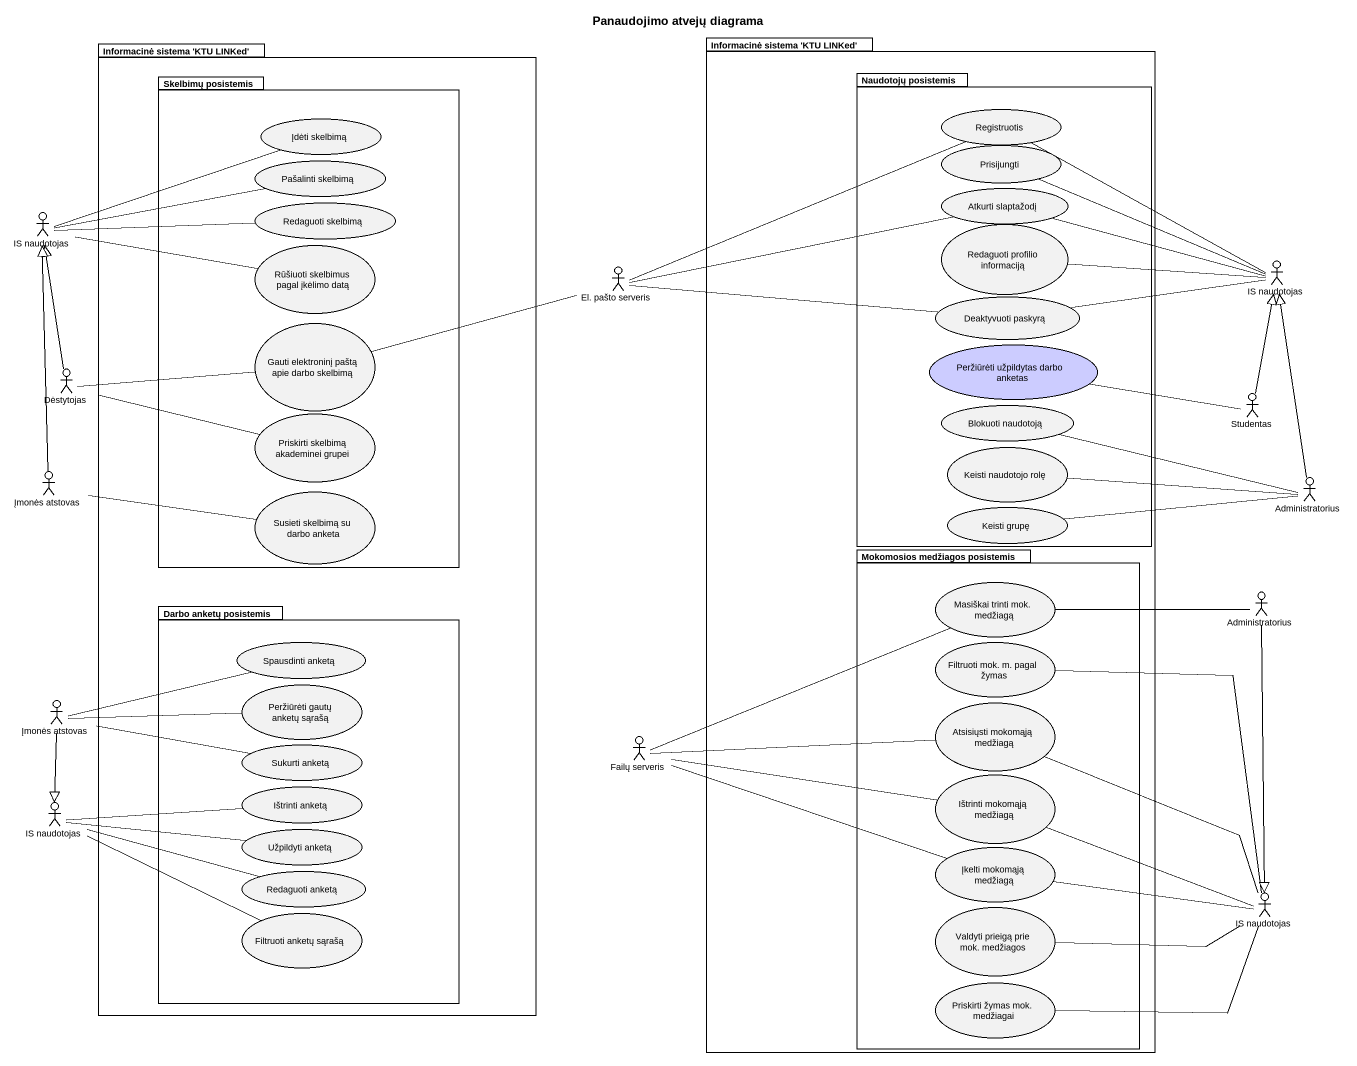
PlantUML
@startuml
title Panaudojimo atvejų diagrama
package "Informacinė sistema 'KTU LINKed'" as Informacinė_sistema_KTU {
  package "Skelbimų posistemis" as Skelbimų_posistemis {
    usecase "Įdėti skelbimą" as Įdėti_skelbimą
    usecase "Pašalinti skelbimą" as Pašalinti_skelbimą
    usecase "Redaguoti skelbimą" as Redaguoti_skelbimą
    usecase "Rūšiuoti skelbimus pagal įkėlimo datą" as Rūšiuoti_skelbimus_pagal
    usecase "Gauti elektroninį paštą apie darbo skelbimą" as Gauti_elektroninį_paštą
    usecase "Priskirti skelbimą akademinei grupei" as Priskirti_skelbimą
    usecase "Susieti skelbimą su darbo anketa" as Susieti_skelbimą_su_darbo
  }
  package "Darbo anketų posistemis" as Darbo_anketų_posistemis {
    usecase "Spausdinti anketą" as Spausdinti_anketą
    usecase "Peržiūrėti gautų anketų sąrašą" as Peržiūrėti_gautų_anketų
    usecase "Sukurti anketą" as Sukurti_anketą
    usecase "Ištrinti anketą" as Ištrinti_anketą
    usecase "Užpildyti anketą" as Užpildyti_anketą
    usecase "Redaguoti anketą" as Redaguoti_anketą
    usecase "Filtruoti anketų sąrašą" as Filtruoti_anketų_sąrašą
  }
}
package "Informacinė sistema 'KTU LINKed'" as Informacinė_sistema_KTU_2 {
  package "Naudotojų posistemis" as Naudotojų_posistemis {
    usecase Registruotis
    usecase Prisijungti
    usecase "Atkurti slaptažodį" as Atkurti_slaptažodį
    usecase "Redaguoti profilio informaciją" as Redaguoti_profilio
    usecase "Deaktyvuoti paskyrą" as Deaktyvuoti_paskyrą
    usecase "Peržiūrėti užpildytas darbo anketas" as Peržiūrėti_užpildytas_darbo #CCCCFF
    usecase "Blokuoti naudotoją" as Blokuoti_naudotoją
    usecase "Keisti naudotojo rolę" as Keisti_naudotojo_rolę
    usecase "Keisti grupę" as Keisti_grupę
  }
  package "Mokomosios medžiagos posistemis" as Mokomosios_medžiagos {
    usecase "Masiškai trinti mok. medžiagą" as Masiškai_trinti_mok_medžiagą
    usecase "Filtruoti mok. m. pagal žymas" as Filtruoti_mok_m_pagal_žymas
    usecase "Atsisiųsti mokomąją medžiagą" as Atsisiųsti_mokomąją_medžiagą
    usecase "Ištrinti mokomąją medžiagą" as Ištrinti_mokomąją_medžiagą
    usecase "Įkelti mokomąją medžiagą" as Įkelti_mokomąją_medžiagą
    usecase "Valdyti prieigą prie mok. medžiagos" as Valdyti_prieigą_prie_mok
    usecase "Priskirti žymas mok. medžiagai" as Priskirti_žymas_mok
  }
}
actor "IS naudotojas" as IS_naudotojas
actor "El. pašto serveris" as El_pašto_serveris
actor "IS naudotojas" as IS_naudotojas_2
actor Dėstytojas
actor Studentas
actor "Įmonės atstovas" as Įmonės_atstovas
actor Administratorius
actor "Administratorius" as Administratorius_2
actor "Įmonės atstovas" as Įmonės_atstovas_2
actor "Failų serveris" as Failų_serveris
actor "IS naudotojas" as IS_naudotojas_3
actor "IS naudotojas" as IS_naudotojas_4
IS_naudotojas -right- Įdėti_skelbimą
IS_naudotojas -right- Pašalinti_skelbimą
IS_naudotojas -right- Redaguoti_skelbimą
IS_naudotojas -right- Rūšiuoti_skelbimus_pagal
El_pašto_serveris -right- Registruotis
El_pašto_serveris -right- Atkurti_slaptažodį
El_pašto_serveris -left- Gauti_elektroninį_paštą
IS_naudotojas_2 -left- Registruotis
IS_naudotojas_2 -left- Prisijungti
IS_naudotojas_2 -left- Atkurti_slaptažodį
IS_naudotojas_2 -left- Redaguoti_profilio
IS_naudotojas_2 -left- Deaktyvuoti_paskyrą
Deaktyvuoti_paskyrą -left- El_pašto_serveris
Dėstytojas -up-|> IS_naudotojas
Dėstytojas -right- Gauti_elektroninį_paštą
Dėstytojas -right- Priskirti_skelbimą
Studentas -up-|> IS_naudotojas_2
Studentas -left- Peržiūrėti_užpildytas_darbo
Įmonės_atstovas -up-|> IS_naudotojas
Įmonės_atstovas -right- Susieti_skelbimą_su_darbo
Administratorius -up-|> IS_naudotojas_2
Administratorius -left- Blokuoti_naudotoją
Administratorius -left- Keisti_naudotojo_rolę
Administratorius -left- Keisti_grupę
Administratorius_2 -left- Masiškai_trinti_mok_medžiagą
Administratorius_2 --|> IS_naudotojas_4
Įmonės_atstovas_2 -right- Spausdinti_anketą
Įmonės_atstovas_2 -right- Peržiūrėti_gautų_anketų
Įmonės_atstovas_2 -right- Sukurti_anketą
Įmonės_atstovas_2 --|> IS_naudotojas_3
Failų_serveris -right- Masiškai_trinti_mok_medžiagą
Failų_serveris -right- Atsisiųsti_mokomąją_medžiagą
Failų_serveris -right- Ištrinti_mokomąją_medžiagą
Failų_serveris -right- Įkelti_mokomąją_medžiagą
IS_naudotojas_3 -right- Ištrinti_anketą
IS_naudotojas_3 -right- Užpildyti_anketą
IS_naudotojas_3 -right- Redaguoti_anketą
IS_naudotojas_3 -right- Filtruoti_anketų_sąrašą
IS_naudotojas_4 -up- Filtruoti_mok_m_pagal_žymas
IS_naudotojas_4 -up- Atsisiųsti_mokomąją_medžiagą
IS_naudotojas_4 -left- Ištrinti_mokomąją_medžiagą
IS_naudotojas_4 -left- Įkelti_mokomąją_medžiagą
IS_naudotojas_4 -left- Valdyti_prieigą_prie_mok
IS_naudotojas_4 -left- Priskirti_žymas_mok
@enduml
